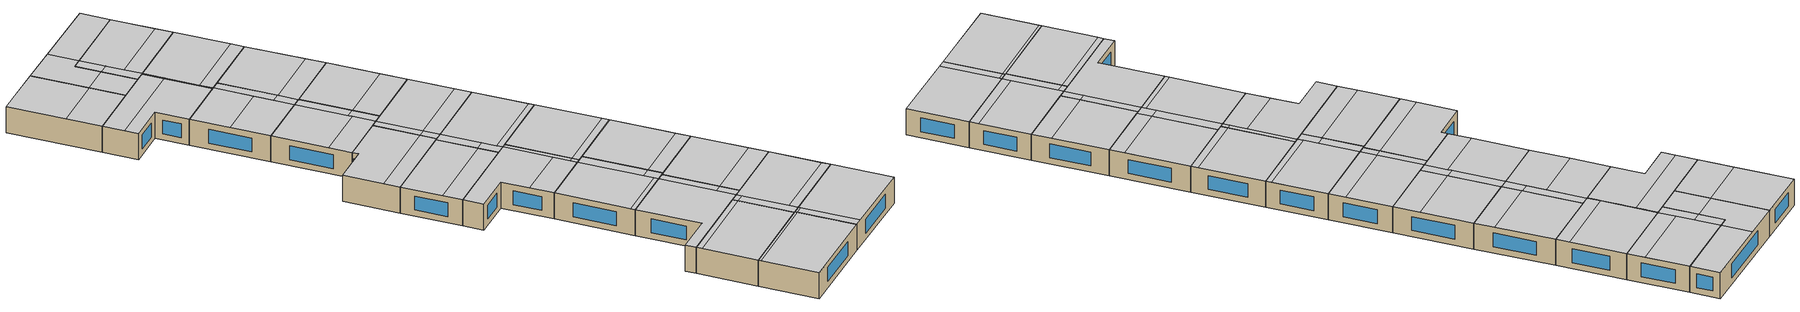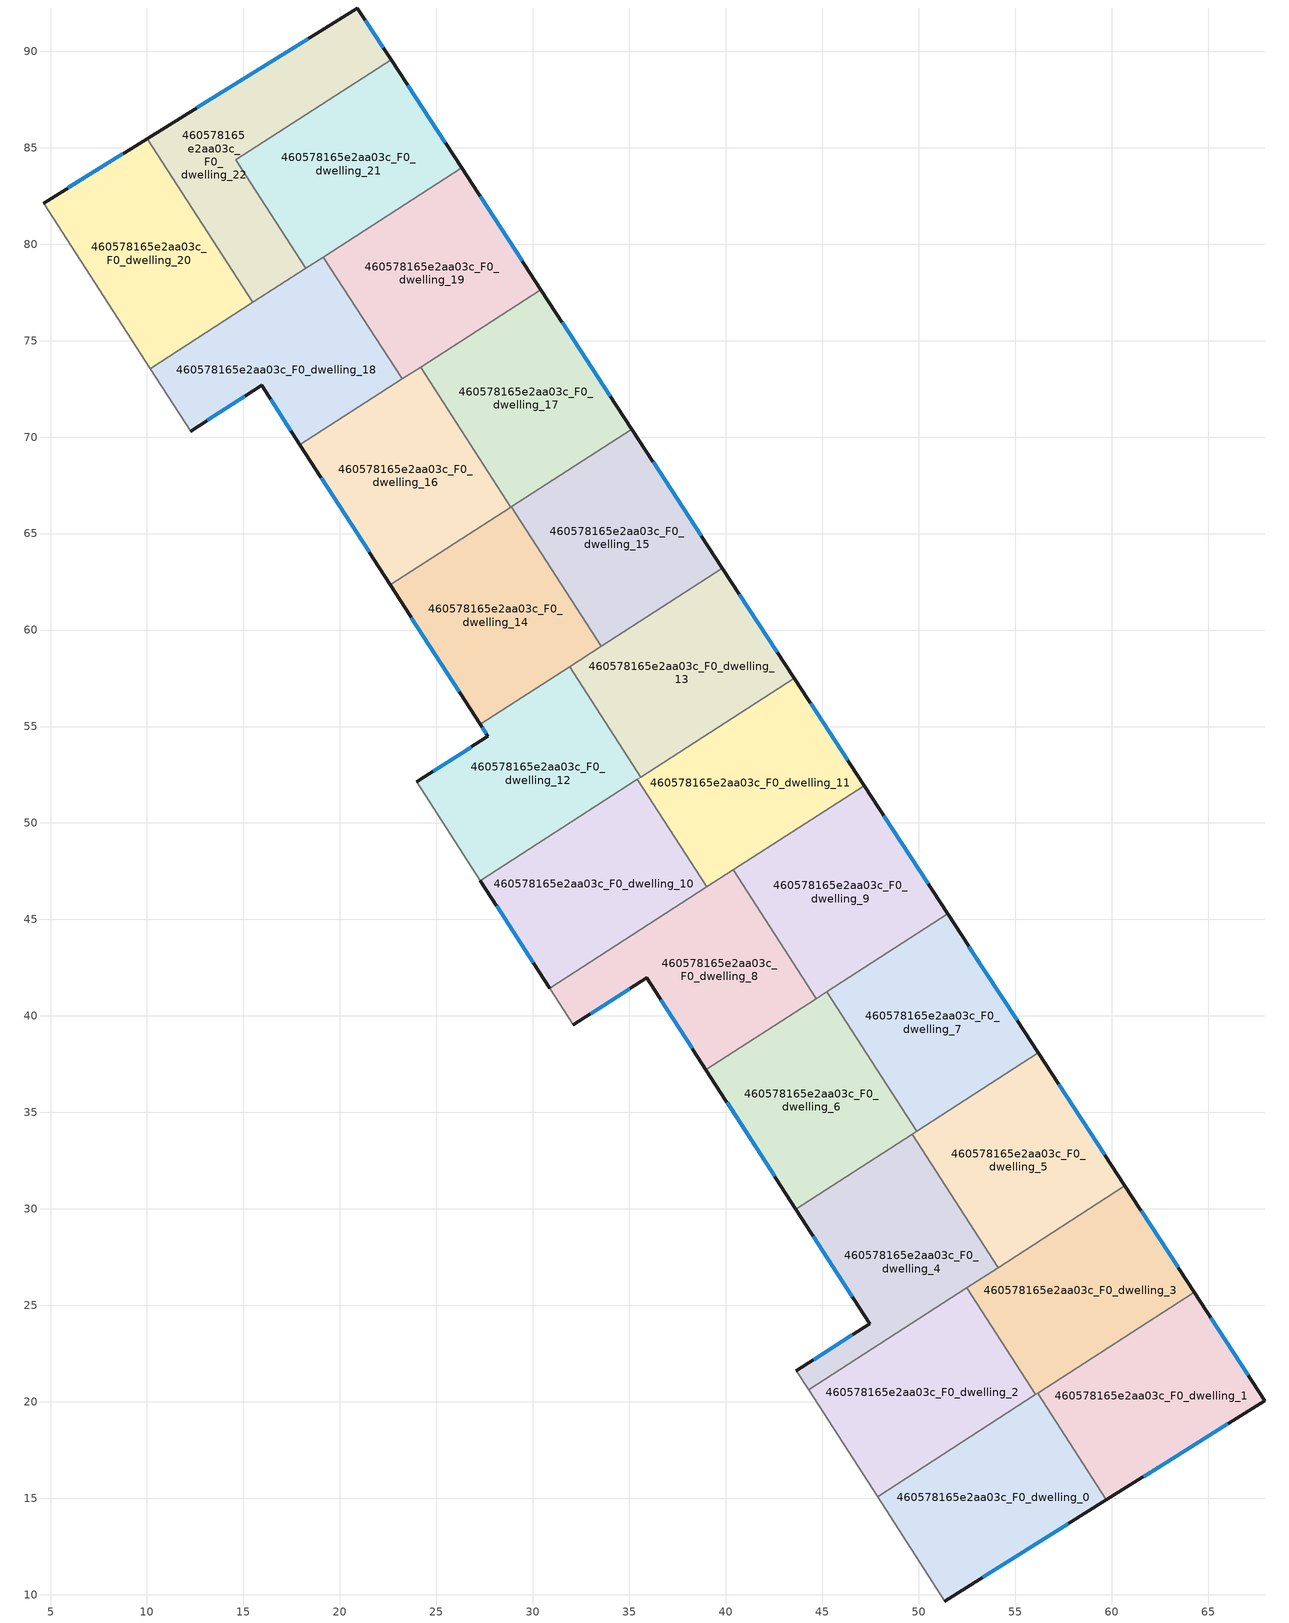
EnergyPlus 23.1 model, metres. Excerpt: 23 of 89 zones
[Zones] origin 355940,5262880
460578165e2aa03c_F0_dwelling_0
 floor ground (EU_floor_Construction): 56.16,20.44 59.72,14.92 51.35,9.67 47.86,15.09 z0
 wall outside (EU_wall_Construction): 51.35,9.67 59.72,14.92 z0:3
 wall to 460578165e2aa03c_F0_dwelling_1 (EU_wall_Construction): 59.72,14.92 56.16,20.44 z0:3
 wall adiabatic (EU_wall_Construction): 47.86,15.09 51.35,9.67 z0:3
 wall to 460578165e2aa03c_F0_dwelling_2 (EU_wall_Construction): 56.07,20.38 47.86,15.09 z0:3
 wall to 460578165e2aa03c_F0_dwelling_3 (EU_wall_Construction): 56.16,20.44 56.07,20.38 z0:3
 window (EU_Window_Construction): 53.32,10.9 57.76,13.68 z0.7:2.3
 ceiling to 460578165e2aa03c_F1_dwelling_11 (EU_floor_Construction): 59.72,14.92 56.32,20.2 48.02,14.85 51.35,9.67 z3
 ceiling to 460578165e2aa03c_F1_dwelling_12 (EU_floor_Construction): 56.32,20.2 56.16,20.44 47.86,15.09 48.02,14.85 z3
460578165e2aa03c_F0_dwelling_1
 floor ground (EU_floor_Construction): 64.28,25.67 67.94,20.06 59.72,14.92 56.16,20.44 z0
 wall outside (EU_wall_Construction): 59.72,14.92 67.94,20.06 64.28,25.67 z0:3
 wall to 460578165e2aa03c_F0_dwelling_3 (EU_wall_Construction): 64.28,25.67 56.16,20.44 z0:3
 window (EU_Window_Construction): 61.65,16.12 66.01,18.85 / 67.08,21.38 65.14,24.36 z0.7:2.3
 ceiling to 460578165e2aa03c_F1_dwelling_0 (EU_floor_Construction): 67.94,20.06 64.28,25.67 56.93,20.93 60.5,15.4 z3
 ceiling to 460578165e2aa03c_F1_dwelling_11 (EU_floor_Construction): 60.5,15.4 57.09,20.69 56.32,20.2 59.72,14.92 z3
 ceiling to 460578165e2aa03c_F1_dwelling_12 (EU_floor_Construction): 57.09,20.69 56.93,20.93 56.16,20.44 56.32,20.2 z3
460578165e2aa03c_F0_dwelling_10
 floor ground (EU_floor_Construction): 35.42,52.26 39.01,46.69 30.88,41.44 27.28,47.01 z0
 wall outside (EU_wall_Construction): 27.28,47.01 30.88,41.44 z0:3
 wall to 460578165e2aa03c_F0_dwelling_11 (EU_wall_Construction): 39.01,46.69 35.42,52.26 z0:3
 wall to 460578165e2aa03c_F0_dwelling_12 (EU_wall_Construction): 35.42,52.26 27.28,47.01 z0:3
 wall to 460578165e2aa03c_F0_dwelling_8 (EU_wall_Construction): 30.88,41.44 39.01,46.69 z0:3
 window (EU_Window_Construction): 28.13,45.7 30.03,42.75 z0.7:2.3
 ceiling adiabatic (EU_roof_Construction): 37.83,48.52 35.42,52.26 27.28,47.01 29.69,43.28 z3
 ceiling to 460578165e2aa03c_F1_dwelling_15 (EU_floor_Construction): 39.01,46.69 37.83,48.52 29.69,43.28 30.88,41.44 z3
460578165e2aa03c_F0_dwelling_11
 floor ground (EU_floor_Construction): 43.54,57.5 47.17,51.94 39.01,46.69 35.42,52.26 z0
 wall outside (EU_wall_Construction): 47.17,51.94 43.54,57.5 z0:3
 wall to 460578165e2aa03c_F0_dwelling_13 (EU_wall_Construction): 43.54,57.5 35.6,52.38 z0:3
 wall to 460578165e2aa03c_F0_dwelling_9 (EU_wall_Construction): 40.38,47.57 47.17,51.94 z0:3
 wall to 460578165e2aa03c_F0_dwelling_12 (EU_wall_Construction): 35.6,52.38 35.42,52.26 z0:3
 wall to 460578165e2aa03c_F0_dwelling_8 (EU_wall_Construction): 39.01,46.69 40.38,47.57 z0:3
 window (EU_Window_Construction): 46.32,53.25 44.4,56.19 z0.7:2.3
 ceiling to 460578165e2aa03c_F1_dwelling_5 (EU_floor_Construction): 46.81,52.49 43.54,57.5 36.35,52.86 39.59,47.83 z3
 ceiling to 460578165e2aa03c_F1_dwelling_4 (EU_floor_Construction): 47.17,51.94 46.81,52.49 39.59,47.83 39.94,47.28 z3
 ceiling to 460578165e2aa03c_F1_dwelling_15 (EU_floor_Construction): 39.94,47.28 38.76,49.12 37.83,48.52 39.01,46.69 z3
 ceiling adiabatic (EU_roof_Construction): 38.76,49.12 36.35,52.86 35.42,52.26 37.83,48.52 z3
460578165e2aa03c_F0_dwelling_12
 floor ground (EU_floor_Construction): 31.91,58.1 35.6,52.38 27.28,47.01 23.98,52.14 27.67,54.49 27.27,55.11 z0
 wall outside (EU_wall_Construction): 27.27,55.11 27.67,54.49 23.98,52.14 z0:3
 wall to 460578165e2aa03c_F0_dwelling_13 (EU_wall_Construction): 35.6,52.38 31.91,58.1 z0:3
 wall adiabatic (EU_wall_Construction): 23.98,52.14 27.28,47.01 z0:3
 wall to 460578165e2aa03c_F0_dwelling_14 (EU_wall_Construction): 31.91,58.1 27.27,55.11 z0:3
 window (EU_Window_Construction): 26.8,53.94 24.85,52.69 / 27.37,54.96 27.58,54.64 z0.7:2.3
 ceiling to 460578165e2aa03c_F1_dwelling_17 (EU_floor_Construction): 34.64,53.87 31.91,58.1 27.27,55.11 27.67,54.49 23.98,52.14 26.32,48.51 z3
 ceiling adiabatic (EU_roof_Construction): 35.6,52.38 34.64,53.87 26.32,48.51 27.28,47.01 z3
460578165e2aa03c_F0_dwelling_13
 floor ground (EU_floor_Construction): 39.83,63.2 43.54,57.5 35.6,52.38 31.91,58.1 z0
 wall outside (EU_wall_Construction): 43.54,57.5 39.83,63.2 z0:3
 wall to 460578165e2aa03c_F0_dwelling_15 (EU_wall_Construction): 39.83,63.2 33.54,59.15 z0:3
 wall to 460578165e2aa03c_F0_dwelling_14 (EU_wall_Construction): 33.54,59.15 31.91,58.1 z0:3
 window (EU_Window_Construction): 42.67,58.84 40.7,61.86 z0.7:2.3
 ceiling to 460578165e2aa03c_F1_dwelling_6 (EU_floor_Construction): 42.53,59.05 39.83,63.2 32.66,58.58 35.34,54.41 z3
 ceiling to 460578165e2aa03c_F1_dwelling_5 (EU_floor_Construction): 43.54,57.5 42.53,59.05 35.34,54.41 36.35,52.86 z3
 ceiling to 460578165e2aa03c_F1_dwelling_17 (EU_floor_Construction): 35.38,54.35 32.66,58.58 31.91,58.1 34.64,53.87 z3
 ceiling adiabatic (EU_roof_Construction): 36.35,52.86 32.66,58.58 31.91,58.1 32.66,58.58 35.38,54.35 34.64,53.87 35.6,52.38 z3
460578165e2aa03c_F0_dwelling_14
 floor ground (EU_floor_Construction): 28.88,66.39 33.54,59.15 27.27,55.11 22.61,62.34 z0
 wall outside (EU_wall_Construction): 22.61,62.34 27.27,55.11 z0:3
 wall to 460578165e2aa03c_F0_dwelling_15 (EU_wall_Construction): 33.54,59.15 28.88,66.39 z0:3
 wall to 460578165e2aa03c_F0_dwelling_16 (EU_wall_Construction): 28.86,66.38 22.61,62.34 z0:3
 wall to 460578165e2aa03c_F0_dwelling_17 (EU_wall_Construction): 28.87,66.39 28.86,66.38 z0:3
 window (EU_Window_Construction): 23.7,60.64 26.18,56.81 z0.7:2.3
 ceiling to 460578165e2aa03c_F1_dwelling_18 (EU_floor_Construction): 31.3,60.69 31.08,61.03 27.99,65.82 22.61,62.34 25.91,57.21 z3
 ceiling to 460578165e2aa03c_F1_dwelling_17 (EU_floor_Construction): 32.66,58.58 31.3,60.69 25.91,57.21 27.27,55.11 z3
 ceiling to 460578165e2aa03c_F1_dwelling_6 (EU_floor_Construction): 33.54,59.15 31.96,61.59 31.08,61.03 32.66,58.58 z3
 ceiling to 460578165e2aa03c_F1_dwelling_7 (EU_floor_Construction): 31.96,61.59 28.88,66.39 27.99,65.82 31.08,61.03 z3
460578165e2aa03c_F0_dwelling_15
 floor ground (EU_floor_Construction): 35.13,70.42 39.83,63.2 33.54,59.15 28.88,66.39 z0
 wall outside (EU_wall_Construction): 39.83,63.2 35.13,70.42 z0:3
 wall to 460578165e2aa03c_F0_dwelling_17 (EU_wall_Construction): 35.13,70.42 28.88,66.39 z0:3
 window (EU_Window_Construction): 38.72,64.9 36.23,68.72 z0.7:2.3
 ceiling to 460578165e2aa03c_F1_dwelling_7 (EU_floor_Construction): 38.24,65.64 35.13,70.42 28.88,66.39 31.96,61.59 z3
 ceiling to 460578165e2aa03c_F1_dwelling_6 (EU_floor_Construction): 39.83,63.2 38.24,65.64 31.96,61.59 33.54,59.15 z3
460578165e2aa03c_F0_dwelling_16
 floor ground (EU_floor_Construction): 24.18,73.63 28.86,66.38 22.61,62.34 17.93,69.6 z0
 wall outside (EU_wall_Construction): 17.93,69.6 22.61,62.34 z0:3
 wall to 460578165e2aa03c_F0_dwelling_17 (EU_wall_Construction): 28.86,66.38 24.18,73.63 z0:3
 wall to 460578165e2aa03c_F0_dwelling_18 (EU_wall_Construction): 23.22,73.01 17.93,69.6 z0:3
 wall to 460578165e2aa03c_F0_dwelling_19 (EU_wall_Construction): 24.18,73.63 23.22,73.01 z0:3
 window (EU_Window_Construction): 19.03,67.9 21.51,64.05 z0.7:2.3
 ceiling to 460578165e2aa03c_F1_dwelling_19 (EU_floor_Construction): 25.62,69.5 23.31,73.07 17.93,69.6 20.23,66.02 z3
 ceiling to 460578165e2aa03c_F1_dwelling_7 (EU_floor_Construction): 28.86,66.38 27.67,68.22 26.8,67.67 27.99,65.82 z3
 ceiling to 460578165e2aa03c_F1_dwelling_18 (EU_floor_Construction): 27.99,65.82 25.62,69.5 20.23,66.02 22.61,62.34 z3
 ceiling to 460578165e2aa03c_F1_dwelling_8 (EU_floor_Construction): 27.67,68.22 24.18,73.63 23.31,73.07 26.8,67.67 z3
460578165e2aa03c_F0_dwelling_17
 floor ground (EU_floor_Construction): 30.41,77.65 35.13,70.42 28.86,66.38 24.18,73.63 z0
 wall outside (EU_wall_Construction): 35.13,70.42 30.41,77.65 z0:3
 wall to 460578165e2aa03c_F0_dwelling_19 (EU_wall_Construction): 30.41,77.65 24.18,73.63 z0:3
 window (EU_Window_Construction): 34.02,72.12 31.52,75.95 z0.7:2.3
 ceiling to 460578165e2aa03c_F1_dwelling_8 (EU_floor_Construction): 33.93,72.26 30.41,77.65 24.18,73.63 27.67,68.22 z3
 ceiling to 460578165e2aa03c_F1_dwelling_7 (EU_floor_Construction): 35.13,70.42 33.93,72.26 27.67,68.22 28.86,66.38 28.88,66.39 z3
460578165e2aa03c_F0_dwelling_18
 floor ground (EU_floor_Construction): 19.15,79.34 23.22,73.01 17.93,69.6 15.94,72.68 12.26,70.32 10.17,73.55 z0
 wall outside (EU_wall_Construction): 12.26,70.32 15.94,72.68 17.93,69.6 z0:3
 wall adiabatic (EU_wall_Construction): 10.17,73.55 12.26,70.32 z0:3
 wall to 460578165e2aa03c_F0_dwelling_20 (EU_wall_Construction): 15.49,76.98 10.17,73.55 z0:3
 wall to 460578165e2aa03c_F0_dwelling_19 (EU_wall_Construction): 23.22,73.01 19.15,79.34 z0:3
 wall to 460578165e2aa03c_F0_dwelling_22 (EU_wall_Construction): 18.23,78.75 15.49,76.98 z0:3
 wall to 460578165e2aa03c_F0_dwelling_21 (EU_wall_Construction): 19.15,79.34 18.23,78.75 z0:3
 window (EU_Window_Construction): 16.41,71.96 17.46,70.32 / 13.12,70.87 15.08,72.13 z0.7:2.3
 ceiling to 460578165e2aa03c_F1_dwelling_20 (EU_floor_Construction): 20.41,77.37 19.15,79.34 10.17,73.55 11.44,71.59 z3
 ceiling to 460578165e2aa03c_F1_dwelling_19 (EU_floor_Construction): 23.22,73.01 20.41,77.37 11.44,71.59 12.26,70.32 15.94,72.68 17.93,69.6 z3
460578165e2aa03c_F0_dwelling_19
 floor ground (EU_floor_Construction): 26.31,83.95 30.41,77.65 23.22,73.01 19.15,79.34 z0
 wall outside (EU_wall_Construction): 30.41,77.65 26.31,83.95 z0:3
 wall to 460578165e2aa03c_F0_dwelling_21 (EU_wall_Construction): 26.31,83.95 19.15,79.34 z0:3
 window (EU_Window_Construction): 29.45,79.13 27.27,82.47 z0.7:2.3
 ceiling to 460578165e2aa03c_F1_dwelling_9 (EU_floor_Construction): 29.59,78.91 26.31,83.95 19.24,79.4 22.5,74.34 z3
 ceiling to 460578165e2aa03c_F1_dwelling_8 (EU_floor_Construction): 30.41,77.65 29.59,78.91 22.5,74.34 23.31,73.07 z3
 ceiling to 460578165e2aa03c_F1_dwelling_19 (EU_floor_Construction): 23.31,73.07 20.5,77.43 20.41,77.37 23.22,73.01 z3
 ceiling to 460578165e2aa03c_F1_dwelling_20 (EU_floor_Construction): 20.5,77.43 19.24,79.39 19.15,79.34 20.41,77.37 z3
460578165e2aa03c_F0_dwelling_2
 floor ground (EU_floor_Construction): 52.5,25.91 56.07,20.38 47.86,15.09 44.3,20.62 z0
 wall to 460578165e2aa03c_F0_dwelling_3 (EU_wall_Construction): 56.07,20.38 52.5,25.91 z0:3
 wall adiabatic (EU_wall_Construction): 44.3,20.62 47.86,15.09 z0:3
 wall to 460578165e2aa03c_F0_dwelling_4 (EU_wall_Construction): 52.5,25.91 44.3,20.62 z0:3
 ceiling to 460578165e2aa03c_F1_dwelling_12 (EU_floor_Construction): 56.07,20.38 52.85,25.37 44.65,20.08 47.86,15.09 z3
 ceiling to 460578165e2aa03c_F1_dwelling_13 (EU_floor_Construction): 52.85,25.37 52.5,25.91 44.3,20.62 44.65,20.08 z3
460578165e2aa03c_F0_dwelling_20
 floor ground (EU_floor_Construction): 10.01,85.47 15.49,76.98 10.17,73.55 4.64,82.13 z0
 wall outside (EU_wall_Construction): 10.01,85.47 4.64,82.13 z0:3
 wall to 460578165e2aa03c_F0_dwelling_22 (EU_wall_Construction): 15.49,76.98 10.01,85.47 z0:3
 wall adiabatic (EU_wall_Construction): 4.64,82.13 10.17,73.55 z0:3
 window (EU_Window_Construction): 8.75,84.69 5.9,82.92 z0.7:2.3
 ceiling to 460578165e2aa03c_F1_dwelling_21 (EU_floor_Construction): 13.38,80.25 10.01,85.47 4.64,82.13 8.07,76.82 z3
 ceiling to 460578165e2aa03c_F1_dwelling_20 (EU_floor_Construction): 15.49,76.98 13.38,80.25 8.07,76.82 10.17,73.55 z3
460578165e2aa03c_F0_dwelling_21
 floor ground (EU_floor_Construction): 22.65,89.57 26.31,83.95 18.23,78.75 14.6,84.38 z0
 wall outside (EU_wall_Construction): 26.31,83.95 22.65,89.57 z0:3
 wall to 460578165e2aa03c_F0_dwelling_22 (EU_wall_Construction): 22.65,89.57 14.6,84.38 18.23,78.75 z0:3
 window (EU_Window_Construction): 25.45,85.27 23.51,88.25 z0.7:2.3
 ceiling to 460578165e2aa03c_F1_dwelling_10 (EU_floor_Construction): 25.24,85.59 22.65,89.57 15.61,85.02 18.18,81.04 z3
 ceiling to 460578165e2aa03c_F1_dwelling_9 (EU_floor_Construction): 26.31,83.95 25.24,85.59 18.18,81.04 19.24,79.4 z3
 ceiling to 460578165e2aa03c_F1_dwelling_21 (EU_floor_Construction): 17.13,82.67 15.61,85.02 14.6,84.38 16.12,82.02 z3
 ceiling to 460578165e2aa03c_F1_dwelling_20 (EU_floor_Construction): 19.15,79.34 19.24,79.39 17.13,82.67 16.12,82.02 18.23,78.75 z3
460578165e2aa03c_F0_dwelling_22
 floor ground (EU_floor_Construction): 20.91,92.24 22.65,89.57 14.6,84.38 18.23,78.75 15.49,76.98 10.01,85.47 z0
 wall outside (EU_wall_Construction): 22.65,89.57 20.91,92.24 10.01,85.47 z0:3
 window (EU_Window_Construction): 18.35,90.65 12.57,87.06 / 22.24,90.19 21.31,91.61 z0.7:2.3
 ceiling to 460578165e2aa03c_F1_dwelling_10 (EU_floor_Construction): 22.65,89.57 20.91,92.24 13.8,87.83 15.61,85.02 z3
 ceiling to 460578165e2aa03c_F1_dwelling_20 (EU_floor_Construction): 18.23,78.75 16.12,82.02 13.38,80.25 15.49,76.98 z3
 ceiling to 460578165e2aa03c_F1_dwelling_21 (EU_floor_Construction): 16.12,82.02 14.6,84.38 15.61,85.02 13.8,87.83 10.01,85.47 13.38,80.25 z3
460578165e2aa03c_F0_dwelling_3
 floor ground (EU_floor_Construction): 60.69,31.19 64.28,25.67 56.07,20.38 52.5,25.91 z0
 wall outside (EU_wall_Construction): 64.28,25.67 60.69,31.19 z0:3
 wall to 460578165e2aa03c_F0_dwelling_5 (EU_wall_Construction): 60.69,31.19 54.11,26.95 z0:3
 wall to 460578165e2aa03c_F0_dwelling_4 (EU_wall_Construction): 54.11,26.95 52.5,25.91 z0:3
 window (EU_Window_Construction): 63.44,26.97 61.53,29.89 z0.7:2.3
 ceiling to 460578165e2aa03c_F1_dwelling_1 (EU_floor_Construction): 63.72,26.53 60.69,31.19 53.36,26.47 56.38,21.79 z3
 ceiling to 460578165e2aa03c_F1_dwelling_0 (EU_floor_Construction): 64.28,25.67 63.72,26.53 56.38,21.79 56.93,20.93 z3
 ceiling to 460578165e2aa03c_F1_dwelling_12 (EU_floor_Construction): 56.93,20.93 53.71,25.92 52.85,25.37 56.07,20.38 56.16,20.44 z3
 ceiling to 460578165e2aa03c_F1_dwelling_13 (EU_floor_Construction): 53.71,25.92 53.36,26.46 52.5,25.91 52.85,25.37 z3
460578165e2aa03c_F0_dwelling_4
 floor ground (EU_floor_Construction): 49.65,33.86 54.11,26.95 44.3,20.62 43.66,21.61 47.46,24.04 43.63,29.98 z0
 wall outside (EU_wall_Construction): 43.63,29.98 47.46,24.04 43.66,21.61 z0:3
 wall to 460578165e2aa03c_F0_dwelling_5 (EU_wall_Construction): 54.11,26.95 49.65,33.86 z0:3
 wall adiabatic (EU_wall_Construction): 43.66,21.61 44.3,20.62 z0:3
 wall to 460578165e2aa03c_F0_dwelling_6 (EU_wall_Construction): 49.65,33.86 43.63,29.98 z0:3
 window (EU_Window_Construction): 46.57,23.47 44.55,22.18 / 44.53,28.58 46.56,25.43 z0.7:2.3
 ceiling to 460578165e2aa03c_F1_dwelling_13 (EU_floor_Construction): 53.36,26.47 48.9,33.38 43.63,29.98 47.46,24.04 43.66,21.61 44.3,20.62 z3
 ceiling to 460578165e2aa03c_F1_dwelling_2 (EU_floor_Construction): 52.95,28.74 49.65,33.86 48.9,33.38 52.21,28.26 z3
 ceiling to 460578165e2aa03c_F1_dwelling_1 (EU_floor_Construction): 54.11,26.95 52.95,28.74 52.21,28.26 53.36,26.47 z3
460578165e2aa03c_F0_dwelling_5
 floor ground (EU_floor_Construction): 56.2,38.08 60.69,31.19 54.11,26.95 49.65,33.86 z0
 wall outside (EU_wall_Construction): 60.69,31.19 56.2,38.08 z0:3
 wall to 460578165e2aa03c_F0_dwelling_7 (EU_wall_Construction): 56.2,38.08 49.91,34.03 z0:3
 wall to 460578165e2aa03c_F0_dwelling_6 (EU_wall_Construction): 49.91,34.03 49.65,33.86 z0:3
 window (EU_Window_Construction): 59.64,32.81 57.25,36.46 z0.7:2.3
 ceiling to 460578165e2aa03c_F1_dwelling_2 (EU_floor_Construction): 59.52,32.98 56.2,38.08 49.65,33.86 52.95,28.74 z3
 ceiling to 460578165e2aa03c_F1_dwelling_1 (EU_floor_Construction): 60.69,31.19 59.52,32.98 52.95,28.74 54.11,26.95 z3
460578165e2aa03c_F0_dwelling_6
 floor ground (EU_floor_Construction): 45.24,41.26 49.91,34.03 43.63,29.98 38.97,37.21 z0
 wall outside (EU_wall_Construction): 38.97,37.21 43.63,29.98 z0:3
 wall to 460578165e2aa03c_F0_dwelling_7 (EU_wall_Construction): 49.91,34.03 45.24,41.26 z0:3
 wall to 460578165e2aa03c_F0_dwelling_8 (EU_wall_Construction): 44.69,40.9 38.97,37.21 z0:3
 wall to 460578165e2aa03c_F0_dwelling_9 (EU_wall_Construction): 45.24,41.26 44.69,40.9 z0:3
 window (EU_Window_Construction): 40.06,35.51 42.54,31.68 z0.7:2.3
 ceiling to 460578165e2aa03c_F1_dwelling_14 (EU_floor_Construction): 48.62,33.82 44.24,40.61 38.97,37.21 43.34,30.42 z3
 ceiling to 460578165e2aa03c_F1_dwelling_3 (EU_floor_Construction): 49.02,35.4 45.24,41.26 44.24,40.61 48.02,34.76 z3
 ceiling to 460578165e2aa03c_F1_dwelling_13 (EU_floor_Construction): 48.9,33.38 48.62,33.82 43.34,30.42 43.63,29.98 z3
 ceiling to 460578165e2aa03c_F1_dwelling_2 (EU_floor_Construction): 49.91,34.03 49.02,35.4 48.02,34.76 48.9,33.38 z3
460578165e2aa03c_F0_dwelling_7
 floor ground (EU_floor_Construction): 51.5,45.29 56.2,38.08 49.91,34.03 45.24,41.26 z0
 wall outside (EU_wall_Construction): 56.2,38.08 51.5,45.29 z0:3
 wall to 460578165e2aa03c_F0_dwelling_9 (EU_wall_Construction): 51.5,45.29 45.24,41.26 z0:3
 window (EU_Window_Construction): 55.1,39.77 52.6,43.6 z0.7:2.3
 ceiling to 460578165e2aa03c_F1_dwelling_3 (EU_floor_Construction): 55.3,39.45 51.5,45.29 45.24,41.26 49.02,35.4 z3
 ceiling to 460578165e2aa03c_F1_dwelling_2 (EU_floor_Construction): 56.2,38.08 55.3,39.45 49.02,35.4 49.91,34.03 z3
460578165e2aa03c_F0_dwelling_8
 floor ground (EU_floor_Construction): 40.38,47.57 44.68,40.9 38.97,37.21 35.91,41.97 32.1,39.54 30.88,41.44 z0
 wall outside (EU_wall_Construction): 32.1,39.54 35.91,41.97 38.97,37.21 z0:3
 wall adiabatic (EU_wall_Construction): 30.88,41.44 32.1,39.54 z0:3
 wall to 460578165e2aa03c_F0_dwelling_9 (EU_wall_Construction): 44.68,40.9 40.38,47.57 z0:3
 window (EU_Window_Construction): 32.99,40.11 35.01,41.4 / 36.62,40.85 38.25,38.33 z0.7:2.3
 ceiling to 460578165e2aa03c_F1_dwelling_15 (EU_floor_Construction): 42.82,42.82 39.94,47.28 30.88,41.44 32.1,39.54 35.91,41.97 37.55,39.42 z3
 ceiling to 460578165e2aa03c_F1_dwelling_14 (EU_floor_Construction): 44.24,40.61 42.82,42.82 37.55,39.42 38.97,37.21 z3
 ceiling to 460578165e2aa03c_F1_dwelling_4 (EU_floor_Construction): 44.25,41.57 40.38,47.57 39.94,47.28 43.81,41.28 z3
 ceiling to 460578165e2aa03c_F1_dwelling_3 (EU_floor_Construction): 44.68,40.9 44.25,41.57 43.81,41.28 44.24,40.61 z3
460578165e2aa03c_F0_dwelling_9
 floor ground (EU_floor_Construction): 47.17,51.94 51.5,45.29 44.68,40.9 40.38,47.57 z0
 wall outside (EU_wall_Construction): 51.5,45.29 47.17,51.94 z0:3
 window (EU_Window_Construction): 50.48,46.85 48.18,50.38 z0.7:2.3
 ceiling to 460578165e2aa03c_F1_dwelling_4 (EU_floor_Construction): 51.07,45.96 47.17,51.94 40.38,47.57 44.25,41.57 z3
 ceiling to 460578165e2aa03c_F1_dwelling_3 (EU_floor_Construction): 51.5,45.29 51.07,45.96 44.25,41.57 44.68,40.9 z3
[Building]
EU S2 Campaign: North Axis=0; Terrain=City; Solar Distribution=FullExterior
[Site:Location]
Budapest.Ferenc.Liszt.Intl.AP: Latitude=47.437; Longitude=19.256; Time Zone=1; Elevation=185
[SizingPeriod:WeatherFileDays]
AnnualSizingPeriod: Begin Month=1; Begin Day of Month=1; End Month=12; End Day of Month=31; Day of Week for Start Day=Monday; Use Weather File Daylight Saving Period=No; Use Weather File Rain and Snow Indicators=No
[MATERIAL]
EU_InternalMass_Material: Roughness=MediumRough; Thickness=0.1; Conductivity=1; Density=1800; Specific Heat=900; Thermal Absorptance=0.9; Solar Absorptance=0.7; Visible Absorptance=0.7
[MATERIAL:NOMASS] Roughness=MediumRough; Thermal Absorptance=0.9; Solar Absorptance=0.7; Visible Absorptance=0.7
Name | Thermal Resistance
EU_wall_NoMass | 0.832559
EU_roof_NoMass | 1.39638
EU_floor_NoMass | 0.872794
[WINDOWMATERIAL:SIMPLEGLAZINGSYSTEM]
EU_Window_SimpleGlazing: UFactor=2.79869; Solar Heat Gain Coefficient=0.75; Visible Transmittance=0.75
[CONSTRUCTION]
EU_wall_Construction: EU_wall_NoMass
EU_roof_Construction: EU_roof_NoMass
EU_floor_Construction: EU_floor_NoMass
EU_Window_Construction: EU_Window_SimpleGlazing
EU_InternalMass_Construction: EU_InternalMass_Material
[ZONE] Type=1; Multiplier=1; Ceiling Height=autocalculate; Floor Area=autocalculate; Part of Total Floor Area=Yes
Name | Volume
460578165e2aa03c_F0_dwelling_0 | 192.697
460578165e2aa03c_F0_dwelling_1; 460578165e2aa03c_F0_dwelling_13; 460578165e2aa03c_F0_dwelling_5; 460578165e2aa03c_F0_dwelling_9 | 192.695
460578165e2aa03c_F0_dwelling_10; 460578165e2aa03c_F0_dwelling_8 | 192.675
460578165e2aa03c_F0_dwelling_11 | 192.691
460578165e2aa03c_F0_dwelling_12; 460578165e2aa03c_F0_dwelling_18; 460578165e2aa03c_F0_dwelling_2; 460578165e2aa03c_F0_dwelling_6 | 192.701
460578165e2aa03c_F0_dwelling_14; 460578165e2aa03c_F0_dwelling_21 | 192.72
460578165e2aa03c_F0_dwelling_15; 460578165e2aa03c_F0_dwelling_22 | 192.714
460578165e2aa03c_F0_dwelling_16 | 192.696
460578165e2aa03c_F0_dwelling_17 | 192.687
460578165e2aa03c_F0_dwelling_19 | 192.67
460578165e2aa03c_F0_dwelling_20; 460578165e2aa03c_F0_dwelling_3 | 192.703
460578165e2aa03c_F0_dwelling_4 | 192.702
460578165e2aa03c_F0_dwelling_7 | 192.689
[INTERNALMASS] Construction=EU_InternalMass_Construction
Name | Zone or ZoneList | Surface Area
460578165e2aa03c_F0_dwelling_0_EU_InternalMass | 460578165e2aa03c_F0_dwelling_0 | 64.2332
460578165e2aa03c_F0_dwelling_1_EU_InternalMass | 460578165e2aa03c_F0_dwelling_1 | 64.23
460578165e2aa03c_F0_dwelling_2_EU_InternalMass | 460578165e2aa03c_F0_dwelling_2 | 64.2336
460578165e2aa03c_F0_dwelling_3_EU_InternalMass | 460578165e2aa03c_F0_dwelling_3 | 64.234
460578165e2aa03c_F0_dwelling_4_EU_InternalMass | 460578165e2aa03c_F0_dwelling_4 | 64.2338
460578165e2aa03c_F0_dwelling_5_EU_InternalMass | 460578165e2aa03c_F0_dwelling_5 | 64.2339
460578165e2aa03c_F0_dwelling_6_EU_InternalMass | 460578165e2aa03c_F0_dwelling_6 | 64.2335
460578165e2aa03c_F0_dwelling_7_EU_InternalMass | 460578165e2aa03c_F0_dwelling_7 | 64.2304
460578165e2aa03c_F0_dwelling_8_EU_InternalMass | 460578165e2aa03c_F0_dwelling_8 | 64.2251
460578165e2aa03c_F0_dwelling_9_EU_InternalMass | 460578165e2aa03c_F0_dwelling_9 | 64.2295
460578165e2aa03c_F0_dwelling_10_EU_InternalMass | 460578165e2aa03c_F0_dwelling_10 | 64.2263
460578165e2aa03c_F0_dwelling_11_EU_InternalMass | 460578165e2aa03c_F0_dwelling_11 | 64.2306
460578165e2aa03c_F0_dwelling_12_EU_InternalMass | 460578165e2aa03c_F0_dwelling_12 | 64.2352
460578165e2aa03c_F0_dwelling_13_EU_InternalMass | 460578165e2aa03c_F0_dwelling_13 | 64.2315
460578165e2aa03c_F0_dwelling_14_EU_InternalMass | 460578165e2aa03c_F0_dwelling_14 | 64.2384
460578165e2aa03c_F0_dwelling_15_EU_InternalMass | 460578165e2aa03c_F0_dwelling_15 | 64.2375
460578165e2aa03c_F0_dwelling_16_EU_InternalMass | 460578165e2aa03c_F0_dwelling_16 | 64.2322
460578165e2aa03c_F0_dwelling_17_EU_InternalMass | 460578165e2aa03c_F0_dwelling_17 | 64.2293
460578165e2aa03c_F0_dwelling_18_EU_InternalMass | 460578165e2aa03c_F0_dwelling_18 | 64.2328
460578165e2aa03c_F0_dwelling_19_EU_InternalMass | 460578165e2aa03c_F0_dwelling_19 | 64.2234
460578165e2aa03c_F0_dwelling_20_EU_InternalMass | 460578165e2aa03c_F0_dwelling_20 | 64.2324
460578165e2aa03c_F0_dwelling_21_EU_InternalMass | 460578165e2aa03c_F0_dwelling_21 | 64.2386
460578165e2aa03c_F0_dwelling_22_EU_InternalMass | 460578165e2aa03c_F0_dwelling_22 | 64.2378
[OTHEREQUIPMENT] Fuel Type=Electricity; Design Level Calculation Method=Watts/Area; Power per Zone Floor Area=1; Fraction Latent=0; Fraction Radiant=0; Fraction Lost=0; Carbon Dioxide Generation Rate=0; EndUse Subcategory=EU_Step8_InternalGains
Name | Zone or ZoneList or Space or SpaceList | Schedule
EU_Step8_InternalGain_460578165e2aa03c_F0_dwelling_0_f000 | 460578165e2aa03c_F0_dwelling_0 | EU_Step8_GainSchedule_460578165e2aa03c_F0_dwelling_0_f000
EU_Step8_InternalGain_460578165e2aa03c_F0_dwelling_1_f000 | 460578165e2aa03c_F0_dwelling_1 | EU_Step8_GainSchedule_460578165e2aa03c_F0_dwelling_1_f000
EU_Step8_InternalGain_460578165e2aa03c_F0_dwelling_2_f000 | 460578165e2aa03c_F0_dwelling_2 | EU_Step8_GainSchedule_460578165e2aa03c_F0_dwelling_2_f000
EU_Step8_InternalGain_460578165e2aa03c_F0_dwelling_3_f000 | 460578165e2aa03c_F0_dwelling_3 | EU_Step8_GainSchedule_460578165e2aa03c_F0_dwelling_3_f000
EU_Step8_InternalGain_460578165e2aa03c_F0_dwelling_4_f000 | 460578165e2aa03c_F0_dwelling_4 | EU_Step8_GainSchedule_460578165e2aa03c_F0_dwelling_4_f000
EU_Step8_InternalGain_460578165e2aa03c_F0_dwelling_5_f000 | 460578165e2aa03c_F0_dwelling_5 | EU_Step8_GainSchedule_460578165e2aa03c_F0_dwelling_5_f000
EU_Step8_InternalGain_460578165e2aa03c_F0_dwelling_6_f000 | 460578165e2aa03c_F0_dwelling_6 | EU_Step8_GainSchedule_460578165e2aa03c_F0_dwelling_6_f000
EU_Step8_InternalGain_460578165e2aa03c_F0_dwelling_7_f000 | 460578165e2aa03c_F0_dwelling_7 | EU_Step8_GainSchedule_460578165e2aa03c_F0_dwelling_7_f000
EU_Step8_InternalGain_460578165e2aa03c_F0_dwelling_8_f000 | 460578165e2aa03c_F0_dwelling_8 | EU_Step8_GainSchedule_460578165e2aa03c_F0_dwelling_8_f000
EU_Step8_InternalGain_460578165e2aa03c_F0_dwelling_9_f000 | 460578165e2aa03c_F0_dwelling_9 | EU_Step8_GainSchedule_460578165e2aa03c_F0_dwelling_9_f000
EU_Step8_InternalGain_460578165e2aa03c_F0_dwelling_10_f000 | 460578165e2aa03c_F0_dwelling_10 | EU_Step8_GainSchedule_460578165e2aa03c_F0_dwelling_10_f000
EU_Step8_InternalGain_460578165e2aa03c_F0_dwelling_11_f000 | 460578165e2aa03c_F0_dwelling_11 | EU_Step8_GainSchedule_460578165e2aa03c_F0_dwelling_11_f000
EU_Step8_InternalGain_460578165e2aa03c_F0_dwelling_12_f000 | 460578165e2aa03c_F0_dwelling_12 | EU_Step8_GainSchedule_460578165e2aa03c_F0_dwelling_12_f000
EU_Step8_InternalGain_460578165e2aa03c_F0_dwelling_13_f000 | 460578165e2aa03c_F0_dwelling_13 | EU_Step8_GainSchedule_460578165e2aa03c_F0_dwelling_13_f000
EU_Step8_InternalGain_460578165e2aa03c_F0_dwelling_14_f000 | 460578165e2aa03c_F0_dwelling_14 | EU_Step8_GainSchedule_460578165e2aa03c_F0_dwelling_14_f000
EU_Step8_InternalGain_460578165e2aa03c_F0_dwelling_15_f000 | 460578165e2aa03c_F0_dwelling_15 | EU_Step8_GainSchedule_460578165e2aa03c_F0_dwelling_15_f000
EU_Step8_InternalGain_460578165e2aa03c_F0_dwelling_16_f000 | 460578165e2aa03c_F0_dwelling_16 | EU_Step8_GainSchedule_460578165e2aa03c_F0_dwelling_16_f000
EU_Step8_InternalGain_460578165e2aa03c_F0_dwelling_17_f000 | 460578165e2aa03c_F0_dwelling_17 | EU_Step8_GainSchedule_460578165e2aa03c_F0_dwelling_17_f000
EU_Step8_InternalGain_460578165e2aa03c_F0_dwelling_18_f000 | 460578165e2aa03c_F0_dwelling_18 | EU_Step8_GainSchedule_460578165e2aa03c_F0_dwelling_18_f000
EU_Step8_InternalGain_460578165e2aa03c_F0_dwelling_19_f000 | 460578165e2aa03c_F0_dwelling_19 | EU_Step8_GainSchedule_460578165e2aa03c_F0_dwelling_19_f000
EU_Step8_InternalGain_460578165e2aa03c_F0_dwelling_20_f000 | 460578165e2aa03c_F0_dwelling_20 | EU_Step8_GainSchedule_460578165e2aa03c_F0_dwelling_20_f000
EU_Step8_InternalGain_460578165e2aa03c_F0_dwelling_21_f000 | 460578165e2aa03c_F0_dwelling_21 | EU_Step8_GainSchedule_460578165e2aa03c_F0_dwelling_21_f000
EU_Step8_InternalGain_460578165e2aa03c_F0_dwelling_22_f000 | 460578165e2aa03c_F0_dwelling_22 | EU_Step8_GainSchedule_460578165e2aa03c_F0_dwelling_22_f000
[ZONEVENTILATION:DESIGNFLOWRATE] Schedule=EU_AlwaysOn; Design Flow Rate Calculation Method=AirChanges/Hour; Air Changes per Hour=0.475469; Ventilation Type=Natural; Fan Pressure Rise=0; Fan Total Efficiency=1; Constant Term Coefficient=1; Temperature Term Coefficient=0; Velocity Term Coefficient=0; Velocity Squared Term Coefficient=0; Minimum Indoor Temperature=-100; Maximum Indoor Temperature=100; Delta Temperature=-100; Minimum Outdoor Temperature=-100; Maximum Outdoor Temperature=100; Maximum Wind Speed=40
Name | Zone or ZoneList or Space or SpaceList
EU_ConstantAir_460578165e2aa03c_F0_dwelling_0 | 460578165e2aa03c_F0_dwelling_0
EU_ConstantAir_460578165e2aa03c_F0_dwelling_1 | 460578165e2aa03c_F0_dwelling_1
EU_ConstantAir_460578165e2aa03c_F0_dwelling_2 | 460578165e2aa03c_F0_dwelling_2
EU_ConstantAir_460578165e2aa03c_F0_dwelling_3 | 460578165e2aa03c_F0_dwelling_3
EU_ConstantAir_460578165e2aa03c_F0_dwelling_4 | 460578165e2aa03c_F0_dwelling_4
EU_ConstantAir_460578165e2aa03c_F0_dwelling_5 | 460578165e2aa03c_F0_dwelling_5
EU_ConstantAir_460578165e2aa03c_F0_dwelling_6 | 460578165e2aa03c_F0_dwelling_6
EU_ConstantAir_460578165e2aa03c_F0_dwelling_7 | 460578165e2aa03c_F0_dwelling_7
EU_ConstantAir_460578165e2aa03c_F0_dwelling_8 | 460578165e2aa03c_F0_dwelling_8
EU_ConstantAir_460578165e2aa03c_F0_dwelling_9 | 460578165e2aa03c_F0_dwelling_9
EU_ConstantAir_460578165e2aa03c_F0_dwelling_10 | 460578165e2aa03c_F0_dwelling_10
EU_ConstantAir_460578165e2aa03c_F0_dwelling_11 | 460578165e2aa03c_F0_dwelling_11
EU_ConstantAir_460578165e2aa03c_F0_dwelling_12 | 460578165e2aa03c_F0_dwelling_12
EU_ConstantAir_460578165e2aa03c_F0_dwelling_13 | 460578165e2aa03c_F0_dwelling_13
EU_ConstantAir_460578165e2aa03c_F0_dwelling_14 | 460578165e2aa03c_F0_dwelling_14
EU_ConstantAir_460578165e2aa03c_F0_dwelling_15 | 460578165e2aa03c_F0_dwelling_15
EU_ConstantAir_460578165e2aa03c_F0_dwelling_16 | 460578165e2aa03c_F0_dwelling_16
EU_ConstantAir_460578165e2aa03c_F0_dwelling_17 | 460578165e2aa03c_F0_dwelling_17
EU_ConstantAir_460578165e2aa03c_F0_dwelling_18 | 460578165e2aa03c_F0_dwelling_18
EU_ConstantAir_460578165e2aa03c_F0_dwelling_19 | 460578165e2aa03c_F0_dwelling_19
EU_ConstantAir_460578165e2aa03c_F0_dwelling_20 | 460578165e2aa03c_F0_dwelling_20
EU_ConstantAir_460578165e2aa03c_F0_dwelling_21 | 460578165e2aa03c_F0_dwelling_21
EU_ConstantAir_460578165e2aa03c_F0_dwelling_22 | 460578165e2aa03c_F0_dwelling_22
[HVACTEMPLATE:THERMOSTAT] Constant Heating Setpoint=20; Constant Cooling Setpoint=50
EU_HeatOnly_460578165e2aa03c_F0_dwelling_0; EU_HeatOnly_460578165e2aa03c_F0_dwelling_1; EU_HeatOnly_460578165e2aa03c_F0_dwelling_2; EU_HeatOnly_460578165e2aa03c_F0_dwelling_3; EU_HeatOnly_460578165e2aa03c_F0_dwelling_4; EU_HeatOnly_460578165e2aa03c_F0_dwelling_5; EU_HeatOnly_460578165e2aa03c_F0_dwelling_6; EU_HeatOnly_460578165e2aa03c_F0_dwelling_7; EU_HeatOnly_460578165e2aa03c_F0_dwelling_8; EU_HeatOnly_460578165e2aa03c_F0_dwelling_9; EU_HeatOnly_460578165e2aa03c_F0_dwelling_10; EU_HeatOnly_460578165e2aa03c_F0_dwelling_11; EU_HeatOnly_460578165e2aa03c_F0_dwelling_12; EU_HeatOnly_460578165e2aa03c_F0_dwelling_13; EU_HeatOnly_460578165e2aa03c_F0_dwelling_14; EU_HeatOnly_460578165e2aa03c_F0_dwelling_15; EU_HeatOnly_460578165e2aa03c_F0_dwelling_16; EU_HeatOnly_460578165e2aa03c_F0_dwelling_17; EU_HeatOnly_460578165e2aa03c_F0_dwelling_18; EU_HeatOnly_460578165e2aa03c_F0_dwelling_19; EU_HeatOnly_460578165e2aa03c_F0_dwelling_20; EU_HeatOnly_460578165e2aa03c_F0_dwelling_21; EU_HeatOnly_460578165e2aa03c_F0_dwelling_22; EU_HeatOnly_460578165e2aa03c_F1_dwelling_0; EU_HeatOnly_460578165e2aa03c_F1_dwelling_1; EU_HeatOnly_460578165e2aa03c_F1_dwelling_2; EU_HeatOnly_460578165e2aa03c_F1_dwelling_3; EU_HeatOnly_460578165e2aa03c_F1_dwelling_4; EU_HeatOnly_460578165e2aa03c_F1_dwelling_5; EU_HeatOnly_460578165e2aa03c_F1_dwelling_6; EU_HeatOnly_460578165e2aa03c_F1_dwelling_7; EU_HeatOnly_460578165e2aa03c_F1_dwelling_8; EU_HeatOnly_460578165e2aa03c_F1_dwelling_9; EU_HeatOnly_460578165e2aa03c_F1_dwelling_10; EU_HeatOnly_460578165e2aa03c_F1_dwelling_11; EU_HeatOnly_460578165e2aa03c_F1_dwelling_12; EU_HeatOnly_460578165e2aa03c_F1_dwelling_13; EU_HeatOnly_460578165e2aa03c_F1_dwelling_14; EU_HeatOnly_460578165e2aa03c_F1_dwelling_15; EU_HeatOnly_460578165e2aa03c_F1_dwelling_16; EU_HeatOnly_460578165e2aa03c_F1_dwelling_17; EU_HeatOnly_460578165e2aa03c_F1_dwelling_18; EU_HeatOnly_460578165e2aa03c_F1_dwelling_19; EU_HeatOnly_460578165e2aa03c_F1_dwelling_20; EU_HeatOnly_460578165e2aa03c_F1_dwelling_21; EU_HeatOnly_460578165e2aa03c_F2_dwelling_0; EU_HeatOnly_460578165e2aa03c_F2_dwelling_1; EU_HeatOnly_460578165e2aa03c_F2_dwelling_2; EU_HeatOnly_460578165e2aa03c_F2_dwelling_3; EU_HeatOnly_460578165e2aa03c_F2_dwelling_4; EU_HeatOnly_460578165e2aa03c_F2_dwelling_5; EU_HeatOnly_460578165e2aa03c_F2_dwelling_6; EU_HeatOnly_460578165e2aa03c_F2_dwelling_7; EU_HeatOnly_460578165e2aa03c_F2_dwelling_8; EU_HeatOnly_460578165e2aa03c_F2_dwelling_9; EU_HeatOnly_460578165e2aa03c_F2_dwelling_10; EU_HeatOnly_460578165e2aa03c_F2_dwelling_11; EU_HeatOnly_460578165e2aa03c_F2_dwelling_12; EU_HeatOnly_460578165e2aa03c_F2_dwelling_13; EU_HeatOnly_460578165e2aa03c_F2_dwelling_14; EU_HeatOnly_460578165e2aa03c_F2_dwelling_15; EU_HeatOnly_460578165e2aa03c_F2_dwelling_16; EU_HeatOnly_460578165e2aa03c_F2_dwelling_17; EU_HeatOnly_460578165e2aa03c_F2_dwelling_18; EU_HeatOnly_460578165e2aa03c_F2_dwelling_19; EU_HeatOnly_460578165e2aa03c_F2_dwelling_20; EU_HeatOnly_460578165e2aa03c_F2_dwelling_21; EU_HeatOnly_460578165e2aa03c_F3_dwelling_0; EU_HeatOnly_460578165e2aa03c_F3_dwelling_1; EU_HeatOnly_460578165e2aa03c_F3_dwelling_2; EU_HeatOnly_460578165e2aa03c_F3_dwelling_3; EU_HeatOnly_460578165e2aa03c_F3_dwelling_4; EU_HeatOnly_460578165e2aa03c_F3_dwelling_5; EU_HeatOnly_460578165e2aa03c_F3_dwelling_6; EU_HeatOnly_460578165e2aa03c_F3_dwelling_7; EU_HeatOnly_460578165e2aa03c_F3_dwelling_8; EU_HeatOnly_460578165e2aa03c_F3_dwelling_9; EU_HeatOnly_460578165e2aa03c_F3_dwelling_10; EU_HeatOnly_460578165e2aa03c_F3_dwelling_11; EU_HeatOnly_460578165e2aa03c_F3_dwelling_12; EU_HeatOnly_460578165e2aa03c_F3_dwelling_13; EU_HeatOnly_460578165e2aa03c_F3_dwelling_14; EU_HeatOnly_460578165e2aa03c_F3_dwelling_15; EU_HeatOnly_460578165e2aa03c_F3_dwelling_16; EU_HeatOnly_460578165e2aa03c_F3_dwelling_17; EU_HeatOnly_460578165e2aa03c_F3_dwelling_18; EU_HeatOnly_460578165e2aa03c_F3_dwelling_19; EU_HeatOnly_460578165e2aa03c_F3_dwelling_20; EU_HeatOnly_460578165e2aa03c_F3_dwelling_21
[HVACTEMPLATE:ZONE:IDEALLOADSAIRSYSTEM] System Availability Schedule=EU_AlwaysOn; Maximum Heating Supply Air Temperature=50; Minimum Cooling Supply Air Temperature=13; Maximum Heating Supply Air Humidity Ratio=0.0156; Minimum Cooling Supply Air Humidity Ratio=0.0077; Heating Limit=NoLimit; Cooling Limit=NoLimit; Heating Availability Schedule=EU_AlwaysOn; Cooling Availability Schedule=EU_CoolingOff; Dehumidification Control Type=ConstantSensibleHeatRatio; Cooling Sensible Heat Ratio=0.7; Dehumidification Setpoint=60; Humidification Control Type=None; Humidification Setpoint=30; Outdoor Air Method=None; Outdoor Air Flow Rate per Person=0.00944; Outdoor Air Flow Rate per Zone Floor Area=0; Outdoor Air Flow Rate per Zone=0; Demand Controlled Ventilation Type=None; Outdoor Air Economizer Type=NoEconomizer; Heat Recovery Type=None; Sensible Heat Recovery Effectiveness=0.7; Latent Heat Recovery Effectiveness=0.65
Name | Template Thermostat
460578165e2aa03c_F0_dwelling_0 | EU_HeatOnly_460578165e2aa03c_F0_dwelling_0
460578165e2aa03c_F0_dwelling_1 | EU_HeatOnly_460578165e2aa03c_F0_dwelling_1
460578165e2aa03c_F0_dwelling_2 | EU_HeatOnly_460578165e2aa03c_F0_dwelling_2
460578165e2aa03c_F0_dwelling_3 | EU_HeatOnly_460578165e2aa03c_F0_dwelling_3
460578165e2aa03c_F0_dwelling_4 | EU_HeatOnly_460578165e2aa03c_F0_dwelling_4
460578165e2aa03c_F0_dwelling_5 | EU_HeatOnly_460578165e2aa03c_F0_dwelling_5
460578165e2aa03c_F0_dwelling_6 | EU_HeatOnly_460578165e2aa03c_F0_dwelling_6
460578165e2aa03c_F0_dwelling_7 | EU_HeatOnly_460578165e2aa03c_F0_dwelling_7
460578165e2aa03c_F0_dwelling_8 | EU_HeatOnly_460578165e2aa03c_F0_dwelling_8
460578165e2aa03c_F0_dwelling_9 | EU_HeatOnly_460578165e2aa03c_F0_dwelling_9
460578165e2aa03c_F0_dwelling_10 | EU_HeatOnly_460578165e2aa03c_F0_dwelling_10
460578165e2aa03c_F0_dwelling_11 | EU_HeatOnly_460578165e2aa03c_F0_dwelling_11
460578165e2aa03c_F0_dwelling_12 | EU_HeatOnly_460578165e2aa03c_F0_dwelling_12
460578165e2aa03c_F0_dwelling_13 | EU_HeatOnly_460578165e2aa03c_F0_dwelling_13
460578165e2aa03c_F0_dwelling_14 | EU_HeatOnly_460578165e2aa03c_F0_dwelling_14
460578165e2aa03c_F0_dwelling_15 | EU_HeatOnly_460578165e2aa03c_F0_dwelling_15
460578165e2aa03c_F0_dwelling_16 | EU_HeatOnly_460578165e2aa03c_F0_dwelling_16
460578165e2aa03c_F0_dwelling_17 | EU_HeatOnly_460578165e2aa03c_F0_dwelling_17
460578165e2aa03c_F0_dwelling_18 | EU_HeatOnly_460578165e2aa03c_F0_dwelling_18
460578165e2aa03c_F0_dwelling_19 | EU_HeatOnly_460578165e2aa03c_F0_dwelling_19
460578165e2aa03c_F0_dwelling_20 | EU_HeatOnly_460578165e2aa03c_F0_dwelling_20
460578165e2aa03c_F0_dwelling_21 | EU_HeatOnly_460578165e2aa03c_F0_dwelling_21
460578165e2aa03c_F0_dwelling_22 | EU_HeatOnly_460578165e2aa03c_F0_dwelling_22
[SIZING:ZONE] Zone Cooling Design Supply Air Temperature Input Method=SupplyAirTemperature; Zone Cooling Design Supply Air Temperature=13; Zone Heating Design Supply Air Temperature Input Method=SupplyAirTemperature; Zone Heating Design Supply Air Temperature=50; Zone Cooling Design Supply Air Humidity Ratio=0.008; Zone Heating Design Supply Air Humidity Ratio=0.008; Cooling Design Air Flow Method=DesignDay; Cooling Design Air Flow Rate=0; Cooling Minimum Air Flow per Zone Floor Area=0.000762; Cooling Minimum Air Flow=0; Cooling Minimum Air Flow Fraction=0.2; Heating Design Air Flow Method=DesignDay; Heating Design Air Flow Rate=0; Heating Maximum Air Flow per Zone Floor Area=0.002032; Heating Maximum Air Flow=0.141576; Heating Maximum Air Flow Fraction=0.3; Account for Dedicated Outdoor Air System=No; Dedicated Outdoor Air System Control Strategy=NeutralSupplyAir; Dedicated Outdoor Air Low Setpoint Temperature for Design=autosize; Dedicated Outdoor Air High Setpoint Temperature for Design=autosize; Zone Load Sizing Method=Sensible Load Only No Latent Load; Zone Latent Cooling Design Supply Air Humidity Ratio Input Method=HumidityRatioDifference; Zone Cooling Design Supply Air Humidity Ratio Difference=0.005; Zone Latent Heating Design Supply Air Humidity Ratio Input Method=HumidityRatioDifference; Zone Humidification Design Supply Air Humidity Ratio Difference=0.005
460578165e2aa03c_F0_dwelling_0; 460578165e2aa03c_F0_dwelling_1; 460578165e2aa03c_F0_dwelling_2; 460578165e2aa03c_F0_dwelling_3; 460578165e2aa03c_F0_dwelling_4; 460578165e2aa03c_F0_dwelling_5; 460578165e2aa03c_F0_dwelling_6; 460578165e2aa03c_F0_dwelling_7; 460578165e2aa03c_F0_dwelling_8; 460578165e2aa03c_F0_dwelling_9; 460578165e2aa03c_F0_dwelling_10; 460578165e2aa03c_F0_dwelling_11; 460578165e2aa03c_F0_dwelling_12; 460578165e2aa03c_F0_dwelling_13; 460578165e2aa03c_F0_dwelling_14; 460578165e2aa03c_F0_dwelling_15; 460578165e2aa03c_F0_dwelling_16; 460578165e2aa03c_F0_dwelling_17; 460578165e2aa03c_F0_dwelling_18; 460578165e2aa03c_F0_dwelling_19; 460578165e2aa03c_F0_dwelling_20; 460578165e2aa03c_F0_dwelling_21; 460578165e2aa03c_F0_dwelling_22
[SCHEDULE:CONSTANT]
Name | Hourly Value
EU_AlwaysOn | 1
EU_CoolingOff | 0
[SCHEDULE:FILE] Column Number=1; Rows to Skip at Top=0; Number of Hours of Data=8760; Column Separator=Comma; Interpolate to Timestep=No; Minutes per Item=60; Adjust Schedule for Daylight Savings=Yes
Name | File
EU_Step8_GainSchedule_460578165e2aa03c_F0_dwelling_0_f000 | ../../schedules/460578165e2aa03c/460578165e2aa03c_F0_dwelling_0_f000_gain.csv
EU_Step8_GainSchedule_460578165e2aa03c_F0_dwelling_1_f000 | ../../schedules/460578165e2aa03c/460578165e2aa03c_F0_dwelling_1_f000_gain.csv
EU_Step8_GainSchedule_460578165e2aa03c_F0_dwelling_2_f000 | ../../schedules/460578165e2aa03c/460578165e2aa03c_F0_dwelling_2_f000_gain.csv
EU_Step8_GainSchedule_460578165e2aa03c_F0_dwelling_3_f000 | ../../schedules/460578165e2aa03c/460578165e2aa03c_F0_dwelling_3_f000_gain.csv
EU_Step8_GainSchedule_460578165e2aa03c_F0_dwelling_4_f000 | ../../schedules/460578165e2aa03c/460578165e2aa03c_F0_dwelling_4_f000_gain.csv
EU_Step8_GainSchedule_460578165e2aa03c_F0_dwelling_5_f000 | ../../schedules/460578165e2aa03c/460578165e2aa03c_F0_dwelling_5_f000_gain.csv
EU_Step8_GainSchedule_460578165e2aa03c_F0_dwelling_6_f000 | ../../schedules/460578165e2aa03c/460578165e2aa03c_F0_dwelling_6_f000_gain.csv
EU_Step8_GainSchedule_460578165e2aa03c_F0_dwelling_7_f000 | ../../schedules/460578165e2aa03c/460578165e2aa03c_F0_dwelling_7_f000_gain.csv
EU_Step8_GainSchedule_460578165e2aa03c_F0_dwelling_8_f000 | ../../schedules/460578165e2aa03c/460578165e2aa03c_F0_dwelling_8_f000_gain.csv
EU_Step8_GainSchedule_460578165e2aa03c_F0_dwelling_9_f000 | ../../schedules/460578165e2aa03c/460578165e2aa03c_F0_dwelling_9_f000_gain.csv
EU_Step8_GainSchedule_460578165e2aa03c_F0_dwelling_10_f000 | ../../schedules/460578165e2aa03c/460578165e2aa03c_F0_dwelling_10_f000_gain.csv
EU_Step8_GainSchedule_460578165e2aa03c_F0_dwelling_11_f000 | ../../schedules/460578165e2aa03c/460578165e2aa03c_F0_dwelling_11_f000_gain.csv
EU_Step8_GainSchedule_460578165e2aa03c_F0_dwelling_12_f000 | ../../schedules/460578165e2aa03c/460578165e2aa03c_F0_dwelling_12_f000_gain.csv
EU_Step8_GainSchedule_460578165e2aa03c_F0_dwelling_13_f000 | ../../schedules/460578165e2aa03c/460578165e2aa03c_F0_dwelling_13_f000_gain.csv
EU_Step8_GainSchedule_460578165e2aa03c_F0_dwelling_14_f000 | ../../schedules/460578165e2aa03c/460578165e2aa03c_F0_dwelling_14_f000_gain.csv
EU_Step8_GainSchedule_460578165e2aa03c_F0_dwelling_15_f000 | ../../schedules/460578165e2aa03c/460578165e2aa03c_F0_dwelling_15_f000_gain.csv
EU_Step8_GainSchedule_460578165e2aa03c_F0_dwelling_16_f000 | ../../schedules/460578165e2aa03c/460578165e2aa03c_F0_dwelling_16_f000_gain.csv
EU_Step8_GainSchedule_460578165e2aa03c_F0_dwelling_17_f000 | ../../schedules/460578165e2aa03c/460578165e2aa03c_F0_dwelling_17_f000_gain.csv
EU_Step8_GainSchedule_460578165e2aa03c_F0_dwelling_18_f000 | ../../schedules/460578165e2aa03c/460578165e2aa03c_F0_dwelling_18_f000_gain.csv
EU_Step8_GainSchedule_460578165e2aa03c_F0_dwelling_19_f000 | ../../schedules/460578165e2aa03c/460578165e2aa03c_F0_dwelling_19_f000_gain.csv
EU_Step8_GainSchedule_460578165e2aa03c_F0_dwelling_20_f000 | ../../schedules/460578165e2aa03c/460578165e2aa03c_F0_dwelling_20_f000_gain.csv
EU_Step8_GainSchedule_460578165e2aa03c_F0_dwelling_21_f000 | ../../schedules/460578165e2aa03c/460578165e2aa03c_F0_dwelling_21_f000_gain.csv
EU_Step8_GainSchedule_460578165e2aa03c_F0_dwelling_22_f000 | ../../schedules/460578165e2aa03c/460578165e2aa03c_F0_dwelling_22_f000_gain.csv
